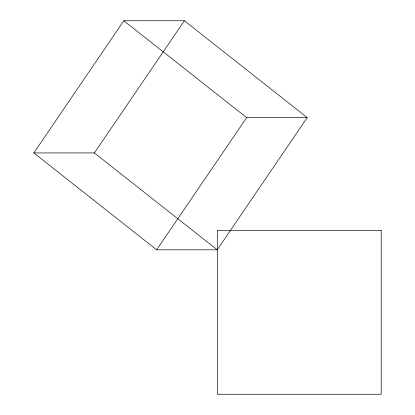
<?xml version="1.0" encoding="UTF-8"?>
<svg xmlns="http://www.w3.org/2000/svg" width="415" height="415" viewBox="0 0 415 415"><rect width="100%" height="100%" fill="white"/><g stroke="black" fill="none" stroke-linecap="round" stroke-linejoin="round"><path stroke-width="0.62" d="M33.812 152.938L123.826 20.75L184.39 20.75L307.219 117.621L217.206 249.809L156.642 249.809L33.812 152.938L94.376 152.938L217.206 249.809M94.376 152.938L184.39 20.75M156.642 249.809L246.655 117.621L307.219 117.621M123.826 20.75L246.655 117.621M381.188 230.367L217.304 230.367L217.304 394.25L381.188 394.25L381.188 230.367"/></g></svg>
